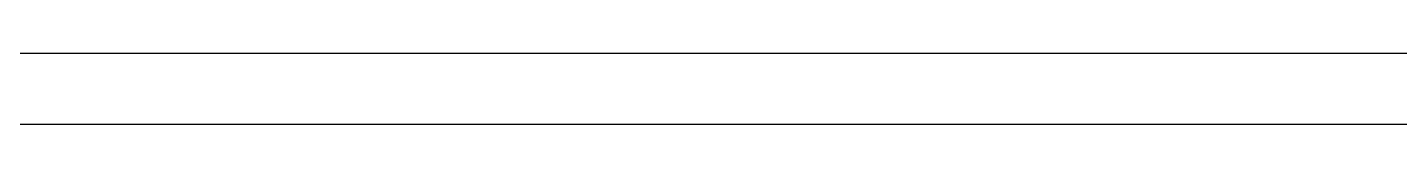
# Model space of a CAD drawing. Extents: x 457 to 4918, y -67 to 391.
# Drawn here: x 1718.1 to 1814.9, y -53.3 to -48.3 of the extents above; entities that cross this region are included whole.
import ezdxf

# ---------------------------------------------------------------- set-up
doc = ezdxf.new("R2010")
doc.units = 0
doc.header["$LTSCALE"] = 40
doc.header["$MEASUREMENT"] = 0
doc.layers.add('DXF_FRAME', color=1, linetype='CONTINUOUS')

msp = doc.modelspace()

# ---------------------------------------------------------------- linework, layer by layer
at = {"layer": 'DXF_FRAME', "color": 1}
for p, q in [((1992.962401449972, -48.25528226408642), (1602.962401449972, -48.25528226408642)), ((1997.962401449972, -53.25528226408642), (1577.962401449972, -53.25528226408642))]:
    msp.add_line(p, q, dxfattribs=at)

doc.saveas('drawing.dxf')
